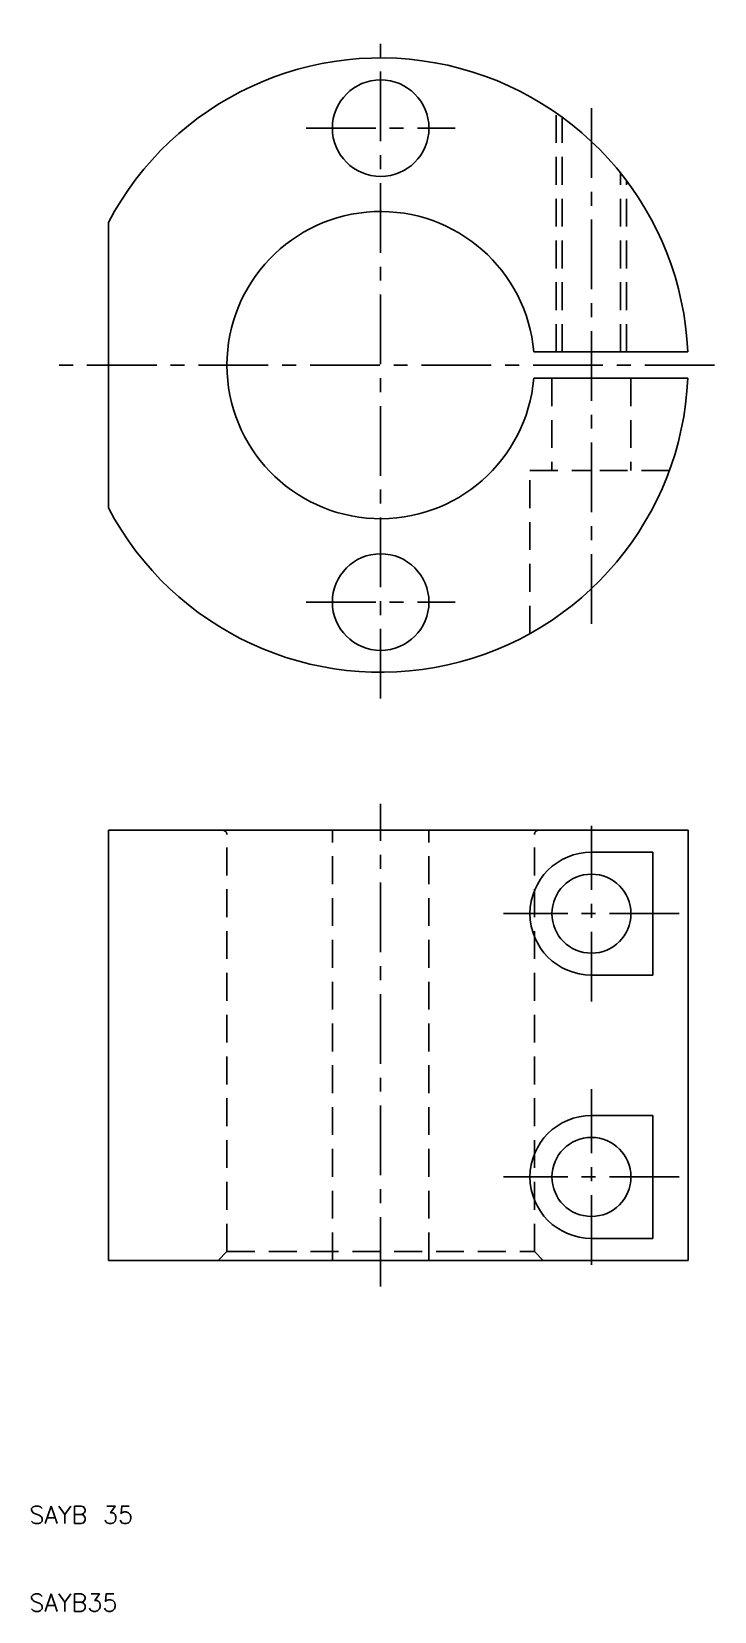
# Model space of a CAD drawing. Extents: x 10 to 88, y 10 to 190.
import ezdxf

# ---------------------------------------------------------------- set-up
doc = ezdxf.new("R2010")
doc.units = 0
doc.header["$LTSCALE"] = 0.25
doc.linetypes.add('CENTER', pattern=[50.8, 31.75, -6.35, 6.35, -6.35])
doc.linetypes.add('DASHED', pattern=[19.05, 12.7, -6.35])
doc.layers.get('0').update_dxf_attribs({"linetype": 'CONTINUOUS'})
doc.layers.add('CENTER', color=1, linetype='CENTER')
doc.styles.get("Standard").update_dxf_attribs({"font": 'txt.shx', "bigfont": 'extfont.shx'})

msp = doc.modelspace()

# ---------------------------------------------------------------- linework, layer by layer
at = {"color": 3, "linetype": 'DASHED'}
for p, q in [((70, 153.5), (70, 180.72)), ((70.68, 153.5), (70.68, 180.24)), ((77.32, 153.5), (77.32, 173.87)), ((78, 153.5), (78, 173)), ((69.5, 150.5), (69.5, 140)), ((78.5, 150.5), (78.5, 140)), ((67, 121.41), (67, 140)), ((67, 140), (74, 140)), ((82.88, 140), (74, 140)), ((44.5, 50), (44.5, 99)), ((55.5, 50), (55.5, 99)), ((32.5, 51), (32.5, 98.5)), ((67.5, 51), (67.5, 98.5)), ((31.5, 50), (32.5, 51)), ((32.5, 51), (67.5, 51)), ((67.5, 51), (68.5, 50))]:
    msp.add_line(p, q, dxfattribs=at)
for p, q in [((19, 168.25), (19, 135.75)), ((67.44, 153.5), (84.97, 153.5)), ((67.44, 150.5), (84.97, 150.5)), ((19, 50), (19, 99)), ((19, 99), (50, 99)), ((85, 99), (50, 99)), ((85, 50), (85, 99)), ((74, 96.5), (81, 96.5)), ((81, 89.5), (81, 96.5)), ((81, 89.5), (81, 82.5)), ((74, 82.5), (81, 82.5)), ((74, 66.5), (81, 66.5)), ((81, 59.5), (81, 66.5)), ((81, 59.5), (81, 52.5)), ((74, 52.5), (81, 52.5)), ((50, 50), (19, 50)), ((50, 50), (85, 50))]:
    msp.add_line(p, q)
for centre, radius in [((50, 179), 5.5), ((50, 125), 5.5), ((74, 89.5), 4.5), ((74, 59.5), 4.5)]:
    msp.add_circle(centre, radius)
for centre, radius, start, end in [((50, 152), 35, 2.4563, 152.3396), ((50, 152), 17.5, 4.9171, 355.0829), ((50, 152), 35, 207.6604, 357.5437), ((74, 89.5), 7, 90, 270), ((74, 59.5), 7, 90, 270)]:
    msp.add_arc(centre, radius, start, end)
for centre, start, end in [((32, 98.5), 0, 90), ((68, 98.5), 90, 180)]:
    msp.add_arc(centre, 0.5, start, end, dxfattribs=at)
at = {"layer": 'CENTER', "color": 1, "linetype": 'CENTER'}
for p, q in [((50, 114), (50, 190)), ((74, 122.54), (74, 181.46)), ((41.5, 179), (58.5, 179)), ((88, 152), (12, 152)), ((41.5, 125), (58.5, 125)), ((50, 47), (50, 102)), ((74, 79.5), (74, 99.5)), ((84, 89.5), (64, 89.5)), ((74, 49.5), (74, 69.5)), ((84, 59.5), (64, 59.5))]:
    msp.add_line(p, q, dxfattribs=at)

# ---------------------------------------------------------------- texts
for s, p in [('SAYB 35', (10, 20)), ('SAYB35', (10, 10))]:
    msp.add_text(s, height=2).set_placement(p)

doc.saveas('drawing.dxf')
